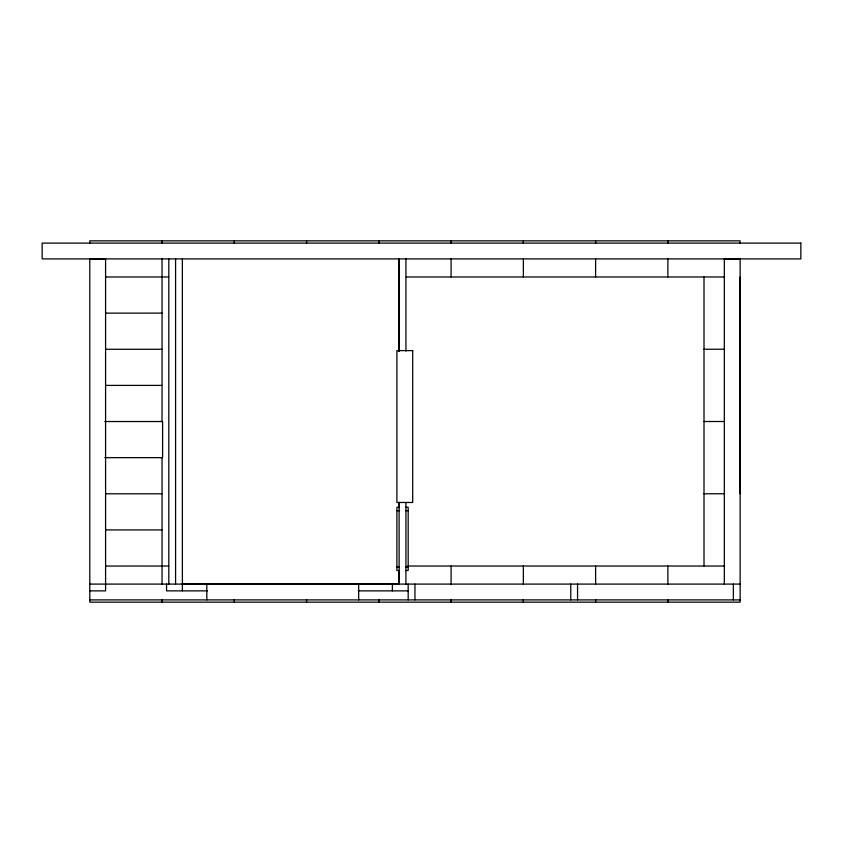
<?xml version="1.0" encoding="UTF-8"?>
<svg xmlns="http://www.w3.org/2000/svg" width="843" height="843" viewBox="0 0 843 843"><rect width="100%" height="100%" fill="white"/><g stroke="black" fill="none" stroke-linecap="round" stroke-linejoin="round"><path stroke-width="1.26" d="M704.01 566.022L704.01 276.978M740.133 493.766L740.133 276.978M105.544 276.978L168.611 276.978M406.421 276.978L724.653 276.978M105.544 313.132L162.035 313.111M105.544 349.265L162.035 349.265M704.01 349.234L724.653 349.234M105.544 385.399L162.035 385.399M104.795 421.532L162.604 421.532L162.604 457.654L104.795 457.654M704.01 421.5L724.653 421.5M105.544 493.787L162.035 493.787M704.01 493.766L724.653 493.766M399.403 507.275L396.895 507.275L396.895 570.5L399.403 570.5M405.673 507.275L408.181 507.275L408.181 570.5L405.673 570.5M396.895 510.658L399.403 510.658M405.673 510.658L408.181 510.658M105.544 529.92L162.035 529.92M105.544 566.053L168.611 566.022M407.727 566.022L724.653 566.022M396.895 567.118L399.403 567.118M405.673 567.118L408.181 567.118M182.362 583.851L398.887 583.851L398.887 570.69M89.779 584.094L740.133 584.094M89.779 590.869L105.586 590.869L105.586 258.906L89.779 258.97L89.779 602.155L740.133 602.155L740.133 258.906L724.327 258.97L724.327 584.094M207.325 590.869L166.556 590.869L166.556 584.094M358.254 590.869L408.181 590.869M89.779 599.9L740.133 599.9M398.96 351.067L398.887 258.906L398.887 350.994M399.087 507.728L399.087 502.47L399.15 584.094L399.139 570.922M740.133 243.427L740.133 240.845L89.779 240.845L89.779 243.427M733.368 584.094L733.368 599.9M667.877 240.845L667.877 243.427M667.877 258.906L667.877 276.978M667.877 566.022L667.877 584.094M667.877 599.573L667.877 602.155M595.611 240.845L595.611 243.427M595.611 258.906L595.611 276.978M595.611 566.022L595.611 584.094M595.611 599.573L595.611 602.155M577.55 584.094L577.55 599.9M570.774 584.094L570.774 599.9M523.345 240.845L523.345 243.427M523.345 258.906L523.345 276.978M523.345 566.022L523.345 584.094M523.345 599.573L523.345 602.155M451.089 240.845L451.089 243.427M451.089 258.906L451.089 276.978M451.089 566.022L451.089 584.094M451.089 599.573L451.089 602.155M414.956 584.094L414.956 599.9M408.181 584.094L408.181 599.9M405.926 258.906L405.926 351.067M405.926 502.47L405.926 584.094M399.15 258.906L399.15 351.067M398.887 502.28L398.887 507.549M392.374 584.094L392.374 590.869M378.823 240.845L378.823 243.427M378.823 599.573L378.823 602.155M358.686 584.094L358.686 599.9M306.567 240.845L306.567 243.427M306.567 599.573L306.567 602.155M234.301 240.845L234.301 243.427M234.301 599.573L234.301 602.155M206.83 584.094L206.83 599.9M182.362 258.906L182.383 590.869M175.586 258.906L175.586 584.094M168.811 258.906L168.811 584.094M162.035 240.845L162.035 243.427M162.035 258.906L162.035 421.532M162.035 457.654L162.035 584.094M162.035 599.573L162.035 602.155M800.85 243.1L42.15 243.1L42.15 258.906L800.85 258.906L800.85 243.1M412.701 350.614L396.895 350.614L396.895 502.481L412.701 502.481L412.701 350.614"/></g></svg>
